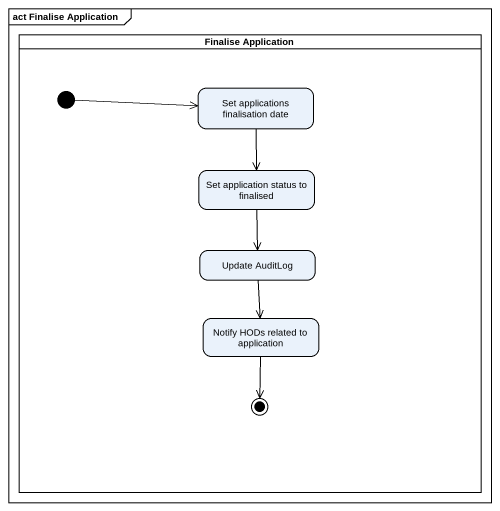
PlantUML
@startuml
mainframe act Finalise Application
hide empty description
state "Finalise Application" as Finalise_Application <<partition>> {
  state "Set applications finalisation date" as Set_applications
  state "Set application status to finalised" as Set_application_status_to
  state "Update AuditLog" as Update_AuditLog
  state "Notify HODs related to application" as Notify_HODs_related_to
  [*] -right-> Set_applications
  Notify_HODs_related_to --> [*]
}
Set_applications --> Set_application_status_to
Set_application_status_to --> Update_AuditLog
Update_AuditLog --> Notify_HODs_related_to
@enduml
